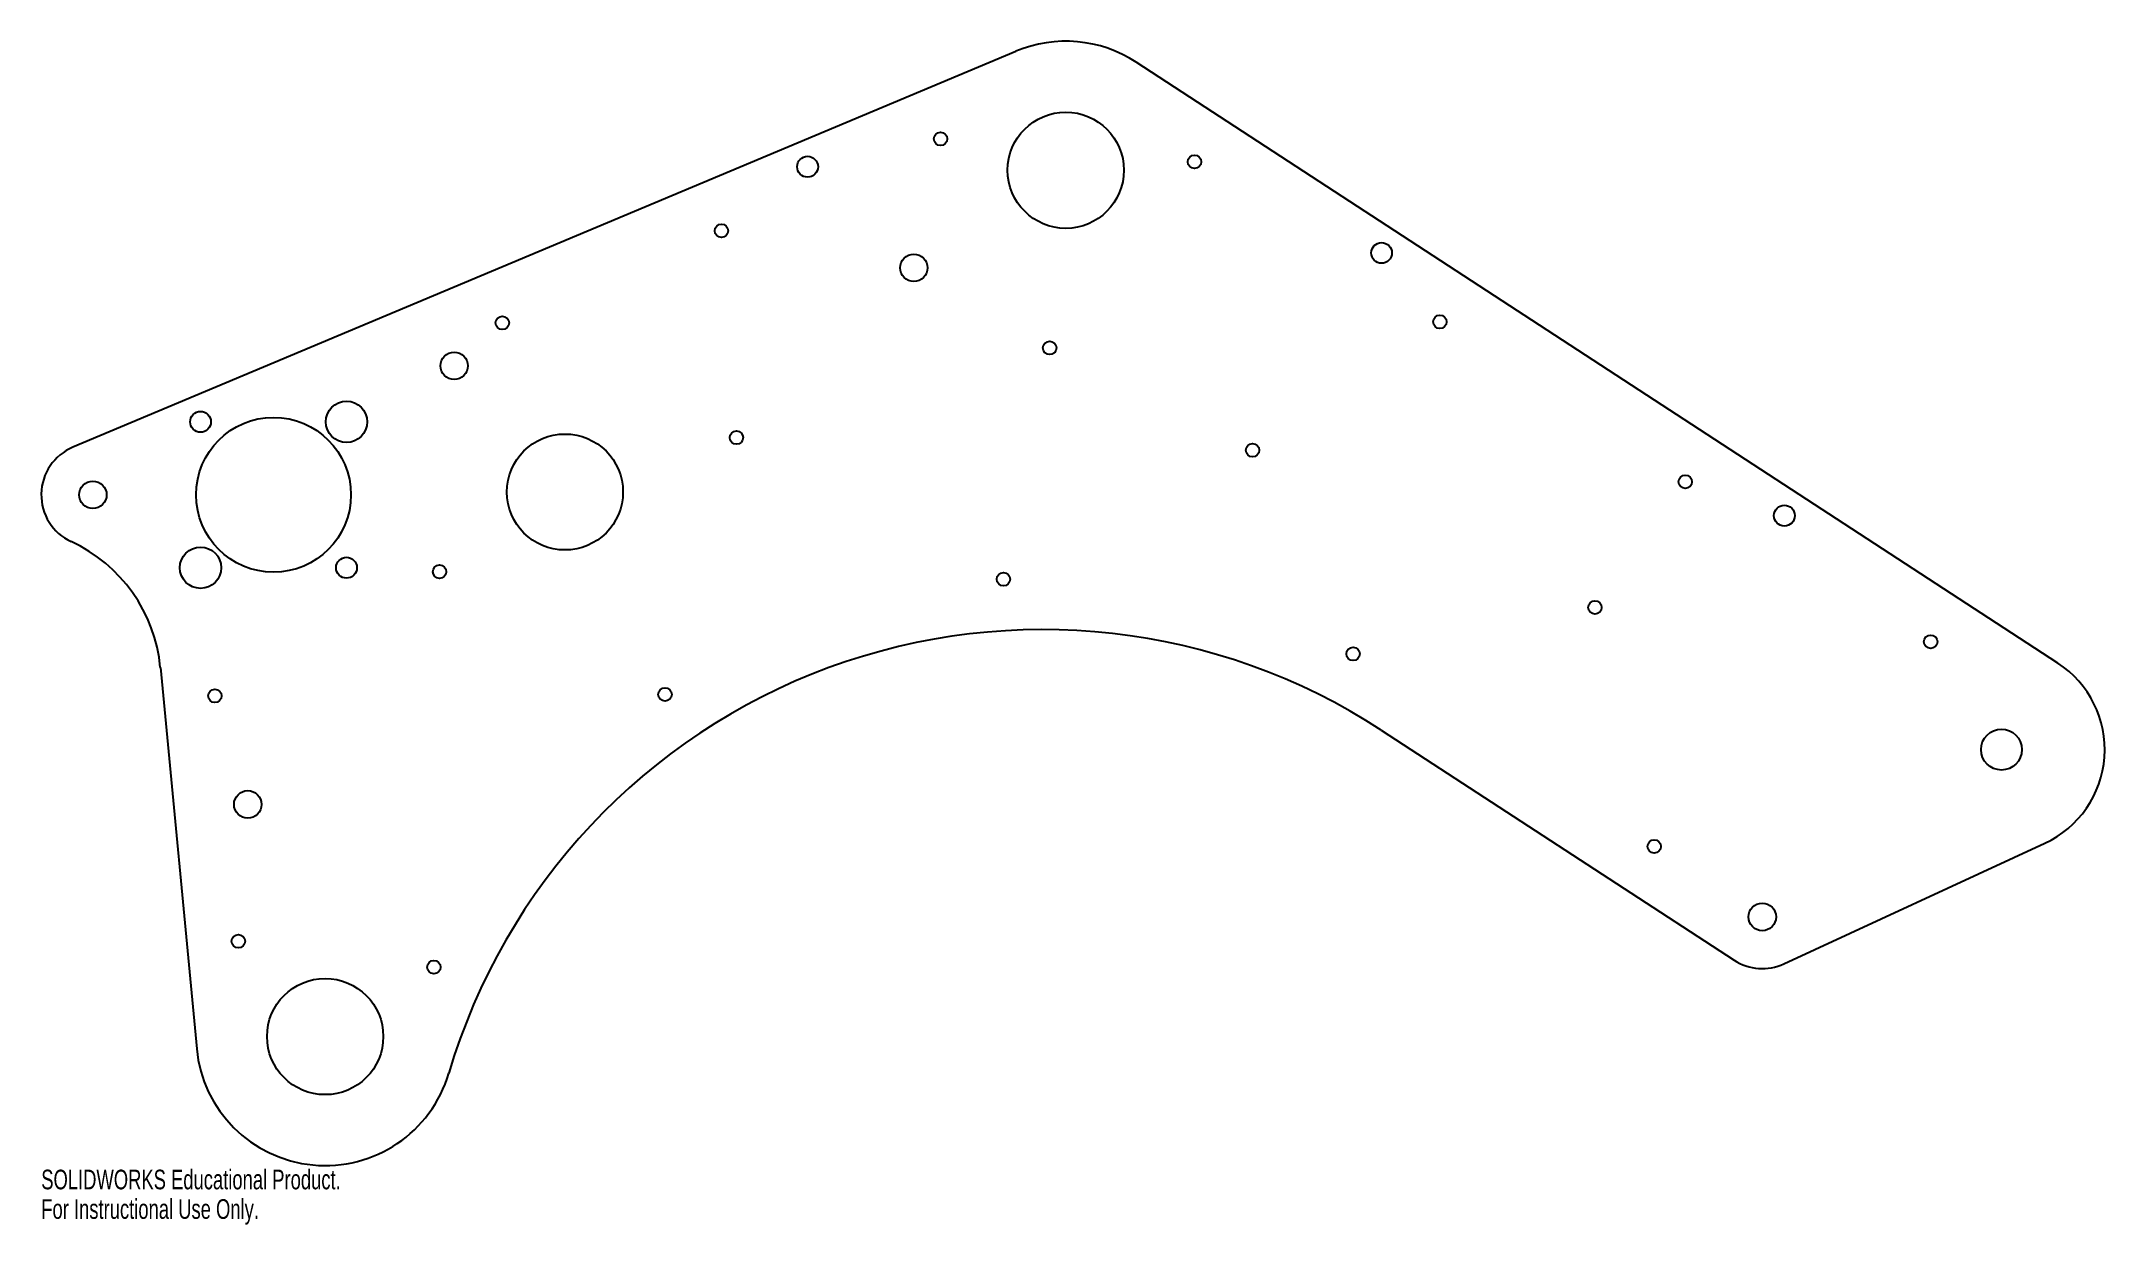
# Model space of a CAD drawing. Header units: inches. Extents: x -19 to 1, y -4.6 to 6.9.
import ezdxf

# ---------------------------------------------------------------- set-up
doc = ezdxf.new("R2010")
doc.units = ezdxf.units.IN
doc.header["$MEASUREMENT"] = 0
doc.styles.add('SLDTEXTSTYLE0', font='TXT', dxfattribs={"width": 0.7})

msp = doc.modelspace()

# ---------------------------------------------------------------- linework, layer by layer
at = {"color": 7, "linetype": 'Continuous', "lineweight": 25}
for p, q in [((-9.548, 6.766), (-18.682, 2.93)), ((0.546, 0.838), (-8.381, 6.661)), ((-17.834, 0.796), (-17.482, -2.9)), ((-6.008, 0.188), (-2.59, -2.041)), ((-2.107, -2.076), (0.42, -0.908))]:
    msp.add_line(p, q, dxfattribs=at)
for centre, radius in [((-9.064, 5.614), 0.563), ((-10.277, 5.918), 0.065), ((-11.565, 5.648), 0.101), ((-7.817, 5.696), 0.065), ((-12.399, 5.027), 0.065), ((-10.536, 4.668), 0.133), ((-6.005, 4.813), 0.1), ((-14.522, 4.135), 0.065), ((-5.44, 4.145), 0.065), ((-14.988, 3.719), 0.133), ((-9.22, 3.892), 0.065), ((-17.445, 3.176), 0.101), ((-16.738, 2.469), 0.75), ((-16.031, 3.176), 0.2), ((-13.915, 2.496), 0.562), ((-12.254, 3.023), 0.065), ((-7.255, 2.901), 0.065), ((-18.488, 2.469), 0.133), ((-3.063, 2.595), 0.065), ((-2.103, 2.267), 0.101), ((-17.445, 1.762), 0.2), ((-16.031, 1.762), 0.101), ((-15.13, 1.724), 0.065), ((-9.668, 1.651), 0.065), ((-3.938, 1.377), 0.065), ((-0.686, 1.045), 0.065), ((-6.281, 0.927), 0.065), ((-17.306, 0.52), 0.065), ((-12.946, 0.534), 0.065), ((0, 0), 0.198), ((-16.988, -0.531), 0.133), ((-3.364, -0.939), 0.065), ((-2.317, -1.622), 0.133), ((-17.079, -1.857), 0.065), ((-15.185, -2.108), 0.065), ((-16.238, -2.781), 0.563)]:
    msp.add_circle(centre, radius, dxfattribs=at)
for centre, radius, start, end in [((-9.064, 5.614), 1.25, 56.8842, 112.7844), ((-18.488, 2.469), 0.5, 112.7844, 245.1789), ((-19.328, 0.654), 1.5, 5.4399, 65.1789), ((-9.286, -4.837), 6, 56.8842, 163.5256), ((0, 0), 1, 294.8179, 56.8842), ((-2.317, -1.622), 0.5, 236.8842, 294.8179), ((-16.238, -2.781), 1.25, 185.4399, 343.5256)]:
    msp.add_arc(centre, radius, start, end, dxfattribs=at)

# ---------------------------------------------------------------- texts
at = {"color": 7, "linetype": 'Continuous', "char_height": 0.1903, "attachment_point": 1, "style": 'SLDTEXTSTYLE0'}
for s, insert in [('SOLIDWORKS Educational Product.', (-18.988, -4.071)), ('For Instructional Use Only.', (-18.988, -4.357))]:
    msp.add_mtext(s, dxfattribs=dict(at, insert=insert))

doc.saveas('drawing.dxf')
